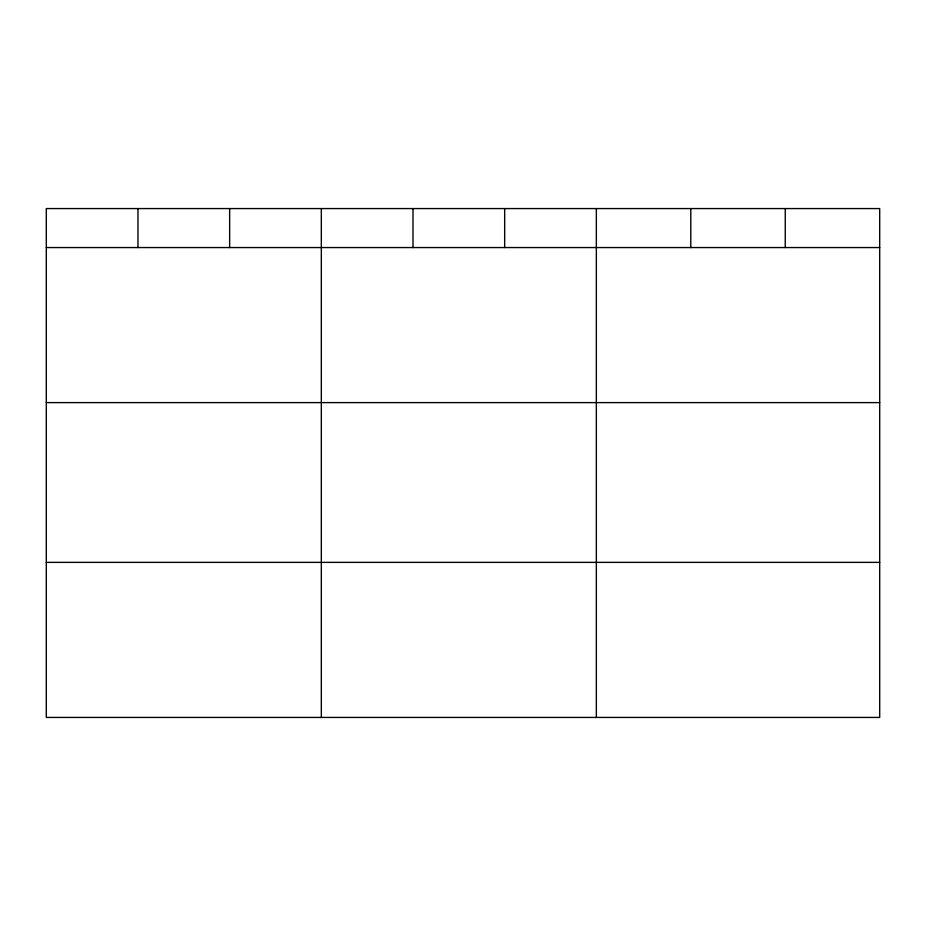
<?xml version="1.0" encoding="UTF-8"?>
<svg xmlns="http://www.w3.org/2000/svg" width="926" height="926" viewBox="0 0 926 926"><rect width="100%" height="100%" fill="white"/><g stroke="black" fill="none" stroke-linecap="round" stroke-linejoin="round"><path stroke-width="1.39" d="M879.7 402.613L879.7 208.57L46.3 208.57L46.3 717.43L879.7 717.43L879.7 402.613L46.3 402.613M46.3 247.555L879.7 247.555M46.3 562.371L879.7 562.371M785.248 208.57L785.248 247.555M690.796 208.57L690.796 247.555M596.344 208.57L596.344 717.43M504.67 208.57L504.67 247.555M412.996 208.57L412.996 247.555M321.322 208.57L321.322 717.43M229.648 208.57L229.648 247.555M137.974 208.57L137.974 247.555"/></g></svg>
